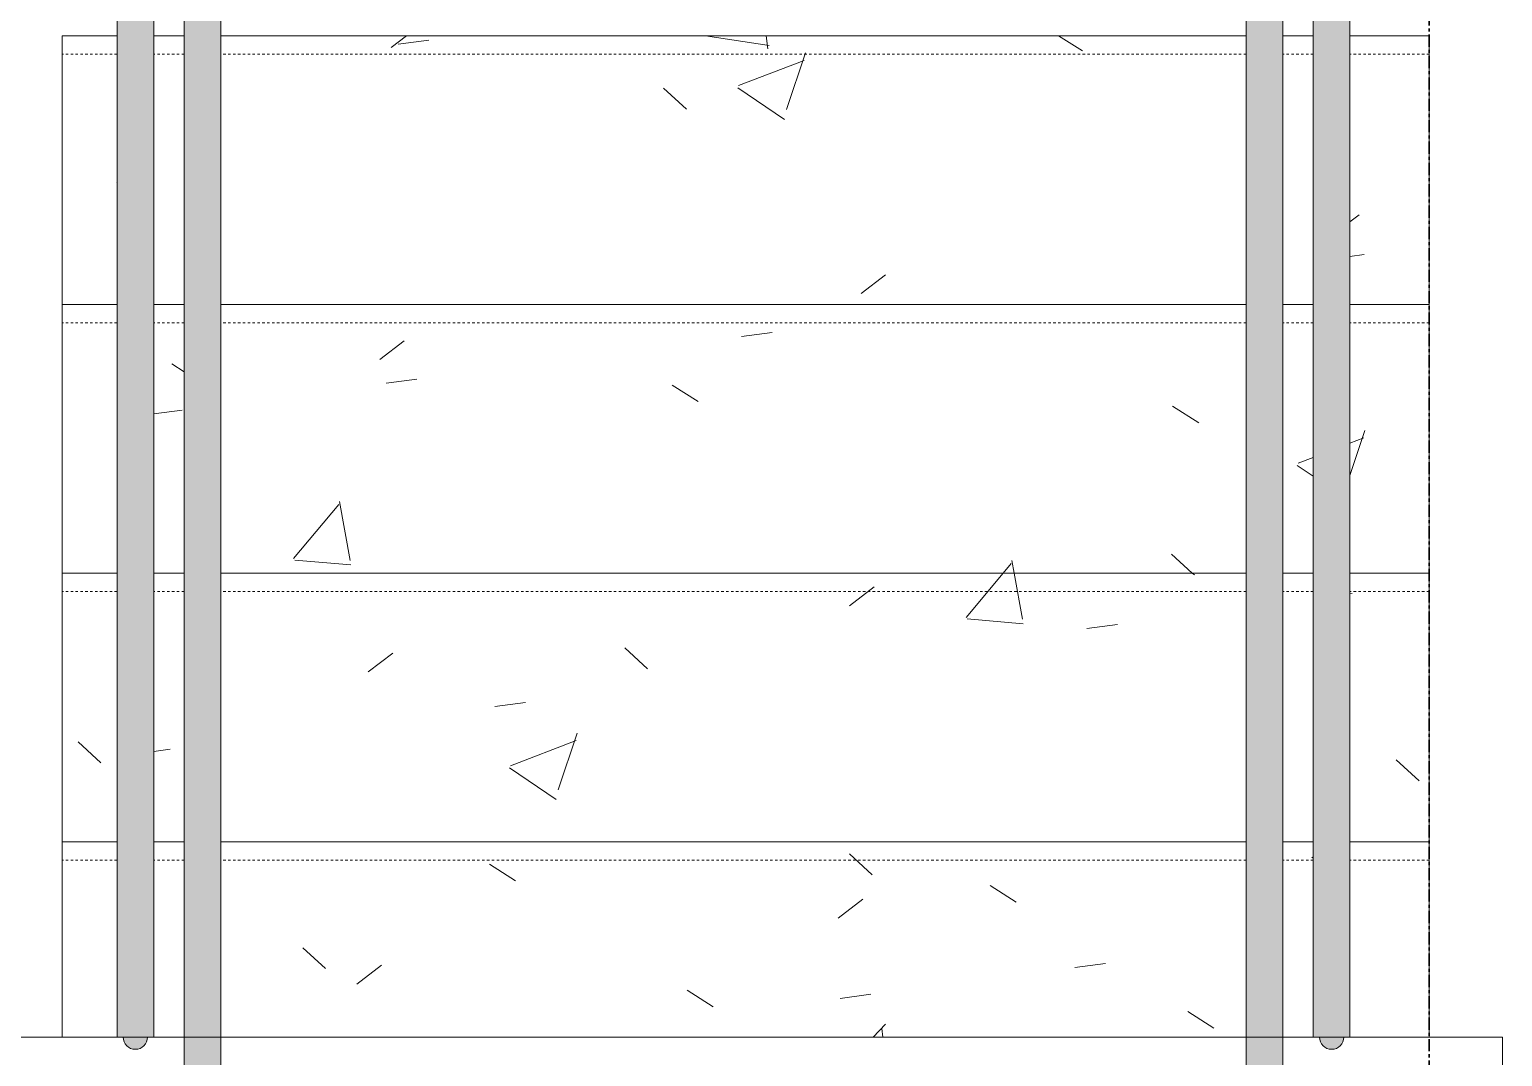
# Model space of a CAD drawing. Header units: inches. Extents: x -4226 to -935, y 9756 to 12395.
# Drawn here: x -2000.7 to -1940.3, y 12089.4 to 12131.4 of the extents above; entities that cross this region are included whole.
import ezdxf

# ---------------------------------------------------------------- set-up
doc = ezdxf.new("R2010")
doc.units = ezdxf.units.IN
doc.header["$MEASUREMENT"] = 0
doc.linetypes.add('Grid Line 1_2_', pattern=[0.875, 0.5, -0.125, 0.125, -0.125])
doc.linetypes.add('Overhead 1_16_', pattern=[0.101562, 0.0625, -0.039062])
for name, color, linetype, lineweight in [('0-1', 7, 'Continuous', 5), ('A-FLOR-HRAL', 11, 'Continuous', 9), ('S-FNDN-4', 32, 'Continuous', 9), ('S-GRID-1', 1, 'Grid Line 1_2_', 30), ('S-STRS', 31, 'Continuous', 9), ('S-STRS-1', 57, 'Continuous', 9), ('S-STRS-2', 31, 'Overhead 1_16_', 9)]:
    doc.layers.add(name, color=color, linetype=linetype, lineweight=lineweight)
pattern_1 = [(50, (0, 0), (27.5427, -2.40992), [2.88, -31.68]), (355, (0, 0), (-5.327844, 28.884266), [2.304, -25.344]), (100.451, (2.295, -0.2), (22.215316, 26.47393), [2.448, -26.924]), (46.184, (0, 7.68), (40.98187, -6.35642), [4.32, -47.52]), (96.636, (3.415, 7.15), (35.89075, 37.40619), [3.671, -40.386]), (351.184, (0, 7.68), (35.89097, 37.40622), [3.456, -38.016]), (21, (3.84, 5.76), (22.921036, -15.46073), [2.88, -31.68]), (326, (3.84, 5.76), (9.34353, 27.84574), [2.304, -25.344]), (71.451, (5.75, 4.472), (32.26477, 12.38442), [2.448, -26.924]), (37.5, (0, 0), (0.466855, 12.782707), [1.267, -23.77, 1.267, -24.461, -25.44]), (37.5, (0, 0), (0.466855, 12.782707), [-50.765, 1.267, -24.173]), (7.5, (0, 0), (10.10159, 15.14509), [1.267, -13.402, 1.267, -23.194, -9.696]), (7.5, (0, 0), (10.10159, 15.14509), [-39.13, 1.267, -8.429]), (327.5, (-8.563, 0), (20.499161, -0.86578), [1.267, -8.333, 1.267, -28.685, -39.744]), (327.5, (-8.563, 0), (20.499161, -0.86578), [-39.552, 1.267, -38.477]), (317.5, (-12.403, 0), (22.39478, 3.844288), [1.267, -11.213, 1.267, -18.624, -28.224]), (317.5, (-12.403, 0), (22.39478, 3.844288), [-32.371, 1.267, -26.957])]

# ---------------------------------------------------------------- blocks, each defined once
blk = doc.blocks.new('CTR - 1st Phase - Structure_rvt-1-FLOOR PLAN - ROOF')
at = {"layer": 'S-GRID-1'}
blk.add_line((-1943.324, 9772.61), (-1943.324, 12247.501), dxfattribs=at)
blk = doc.blocks.new('Railing - 1_-V39-FLOOR PLAN - ROOF')
at = {"layer": 'A-FLOR-HRAL'}
for points in [[(-0.111, -0.487), (0.111, -0.487), (0.312, -0.391), (0.45, -0.217), (0.5, 0), (-0.5, 0), (-0.45, -0.217), (-0.312, -0.391)], [(2, -11), (2.75, -11), (2.75, 0), (2, 0), (2, -7.277)], [(3.474, -11), (3.5, -11), (3.474, 0), (2.75, 0), (2.75, -11), (3.4, -11)], [(2.75, -15.75), (2.75, -11), (2, -11), (2.07, -15.246), (2.157, -15.448), (2.319, -15.607), (2.514, -15.707), (2.621, -15.733)], [(2.75, -15.75), (3.082, -15.667), (3.251, -15.553), (3.331, -15.465), (3.411, -15.316), (3.489, -14.74), (3.492, -11.81), (3.474, -11), (2.75, -11), (2.75, -15.724)]]:
    blk.add_hatch(color=256, dxfattribs=at).paths.add_polyline_path(points, flags=0)
for p, q in [((2, 0), (2, -11)), ((3.5, -11), (3.5, 0))]:
    blk.add_line(p, q, dxfattribs=at)
at = {"layer": 'A-FLOR-HRAL', "flags": 128}
for points in [[(2, -11), (2, -11.16), (2, -11.32), (2, -11.479), (2, -11.637), (2, -11.795), (2, -11.951), (2, -12.105), (2, -12.258), (2, -12.409), (2, -12.558), (2, -12.704), (2, -12.847), (2, -12.988), (2, -13.125), (2, -13.259), (2, -13.389), (2, -13.515), (2, -13.638), (2, -13.756), (2, -13.869), (2, -13.979), (2, -14.083), (2, -14.182), (2, -14.277), (2, -14.366), (2, -14.45), (2, -14.528), (2, -14.6), (2, -14.667), (2, -14.728), (2, -14.783), (2, -14.832), (2, -14.875), (2, -14.911), (2, -14.942), (2, -14.966), (2, -14.984), (2, -14.995), (2, -15), (2, -15)], [(2, -12.943), (2, -12.885), (2, -12.743), (2, -12.597), (2, -12.449), (2, -12.299), (2, -12.147), (2, -11.993), (2, -11.837), (2, -11.68), (2, -11.522), (2, -11.363), (2, -11.203), (2, -11.043)], [(3.5, -11), (3.5, -11.16), (3.5, -11.32), (3.5, -11.479), (3.5, -11.637), (3.5, -11.795), (3.5, -11.951), (3.5, -12.105), (3.5, -12.258), (3.5, -12.409), (3.5, -12.558), (3.5, -12.704), (3.5, -12.847), (3.5, -12.988), (3.5, -13.125), (3.5, -13.259), (3.5, -13.389), (3.5, -13.515), (3.5, -13.638), (3.5, -13.756), (3.5, -13.869), (3.5, -13.979), (3.5, -14.083), (3.5, -14.182), (3.5, -14.277), (3.5, -14.366), (3.5, -14.45), (3.5, -14.528), (3.5, -14.6), (3.5, -14.667), (3.5, -14.728), (3.5, -14.783), (3.5, -14.832), (3.5, -14.875), (3.5, -14.911), (3.5, -14.942), (3.5, -14.966), (3.5, -14.984), (3.5, -14.995), (3.5, -15), (3.5, -15)], [(3.5, -15), (3.5, -14.997), (3.5, -14.987), (3.5, -14.971), (3.5, -14.949), (3.5, -14.92), (3.5, -14.885), (3.5, -14.844), (3.5, -14.797), (3.5, -14.744), (3.5, -14.684), (3.5, -14.619), (3.5, -14.548), (3.5, -14.471), (3.5, -14.389), (3.5, -14.301), (3.5, -14.208), (3.5, -14.11), (3.5, -14.007), (3.5, -13.899), (3.5, -13.787), (3.5, -13.67), (3.5, -13.549), (3.5, -13.423), (3.5, -13.294), (3.5, -13.161), (3.5, -13.025), (3.5, -12.885), (3.5, -12.743), (3.5, -12.597), (3.5, -12.449), (3.5, -12.299), (3.5, -12.147), (3.5, -11.993), (3.5, -11.837), (3.5, -11.68), (3.5, -11.522), (3.5, -11.363), (3.5, -11.203), (3.5, -11.043), (3.5, -11)], [(2, -15), (2, -14.997), (2, -14.987), (2, -14.971), (2, -14.949), (2, -14.92), (2, -14.885), (2, -14.844), (2, -14.797), (2, -14.744), (2, -14.684), (2, -14.619), (2, -14.548), (2, -14.496)], [(2.075, -15.327), (2.062, -15.3), (2.051, -15.272), (2.041, -15.244), (2.031, -15.215), (2.023, -15.186), (2.017, -15.157), (2.011, -15.127), (2.006, -15.098), (2.003, -15.068), (2.001, -15.038), (2, -15.008), (2, -15)], [(3.5, -15), (3.499, -15.03), (3.498, -15.06), (3.495, -15.09), (3.49, -15.119), (3.485, -15.149), (3.479, -15.178), (3.471, -15.207), (3.462, -15.236), (3.452, -15.264), (3.441, -15.292), (3.429, -15.319), (3.415, -15.346)]]:
    blk.add_lwpolyline(points, dxfattribs=at)
at = {"layer": 'A-FLOR-HRAL'}
blk.add_arc((0, 0), 0.5, 180, 360, dxfattribs=at)
blk = doc.blocks.new('Railing - Railing-2901872-FLOOR PLAN - ROOF')
at = {"layer": 'A-FLOR-HRAL'}
for points in [[(-1995.574, 12090.189), (-1995.574, 12150.189), (-1997.074, 12150.189), (-1997.074, 12090.189)], [(-1993.913, 12090.189), (-1992.824, 12090.19), (-1992.824, 12150.189), (-1994.324, 12150.189), (-1994.324, 12090.189)]]:
    blk.add_hatch(color=256, dxfattribs=at).paths.add_polyline_path(points, flags=0)
for p, q in [((-1997.074, 12150.189), (-1997.074, 12090.189)), ((-1995.574, 12150.189), (-1995.574, 12090.189)), ((-1994.324, 12150.189), (-1994.324, 12090.189)), ((-1992.824, 12150.189), (-1992.824, 12090.189)), ((-1995.574, 12090.189), (-1997.074, 12090.189)), ((-1992.824, 12090.189), (-1994.324, 12090.189))]:
    blk.add_line(p, q, dxfattribs=at)
blk.add_blockref('Railing - 1_-V39-FLOOR PLAN - ROOF', (-1996.324, 12090.189))
blk = doc.blocks.new('Railing - 1_-V41-FLOOR PLAN - ROOF')
at = {"layer": 'A-FLOR-HRAL'}
for points in [[(-0.111, -0.487), (-0.312, -0.391), (-0.45, -0.217), (-0.5, 0), (0.5, 0), (0.45, -0.217), (0.312, -0.391), (0.111, -0.487)], [(2, -11), (2.026, 0), (2.75, 0), (2.75, -11), (2.026, -11)], [(3.474, -11), (2.75, -11), (2.75, 0), (3.5, 0), (3.5, -11)], [(2.75, -15.75), (2.481, -15.694), (2.251, -15.555), (2.167, -15.462), (2.087, -15.317), (2.008, -14.889), (2.004, -12.559), (2.063, -11), (2.75, -11), (2.75, -15.724)], [(2.75, -15.75), (2.75, -11), (3.5, -11), (3.421, -15.266), (3.4, -15.375), (3.174, -15.612), (3.006, -15.699), (2.884, -15.732)]]:
    blk.add_hatch(color=256, dxfattribs=at).paths.add_polyline_path(points, flags=0)
h = blk.add_hatch(color=256, dxfattribs=at)
h.paths.add_polyline_path([(3.496, -14.763), (3.488, -14.67), (3.495, -14.74)], flags=0)
h.paths.add_polyline_path([(3.5, -14.523), (3.496, -14.199), (3.5, -14.323)], flags=0)
for p, q in [((2, 0), (2, -11)), ((3.5, -11), (3.5, 0))]:
    blk.add_line(p, q, dxfattribs=at)
at = {"layer": 'A-FLOR-HRAL', "flags": 128}
for points in [[(2, -11), (2, -11.16), (2, -11.32), (2, -11.479), (2, -11.637), (2, -11.795), (2, -11.951), (2, -12.105), (2, -12.258), (2, -12.409), (2, -12.558), (2, -12.704), (2, -12.847), (2, -12.988), (2, -13.125), (2, -13.259), (2, -13.389), (2, -13.515), (2, -13.638), (2, -13.756), (2, -13.869), (2, -13.979), (2, -14.083), (2, -14.182), (2, -14.277), (2, -14.366), (2, -14.45), (2, -14.528), (2, -14.6), (2, -14.667), (2, -14.728), (2, -14.783), (2, -14.832), (2, -14.875), (2, -14.911), (2, -14.942), (2, -14.966), (2, -14.984), (2, -14.995), (2, -15), (2, -15)], [(2, -12.943), (2, -12.885), (2, -12.743), (2, -12.597), (2, -12.449), (2, -12.299), (2, -12.147), (2, -11.993), (2, -11.837), (2, -11.68), (2, -11.522), (2, -11.363), (2, -11.203), (2, -11.043)], [(3.5, -11), (3.5, -11.16), (3.5, -11.32), (3.5, -11.479), (3.5, -11.637), (3.5, -11.795), (3.5, -11.951), (3.5, -12.105), (3.5, -12.258), (3.5, -12.409), (3.5, -12.558), (3.5, -12.704), (3.5, -12.847), (3.5, -12.988), (3.5, -13.125), (3.5, -13.259), (3.5, -13.389), (3.5, -13.515), (3.5, -13.638), (3.5, -13.756), (3.5, -13.869), (3.5, -13.979), (3.5, -14.083), (3.5, -14.182), (3.5, -14.277), (3.5, -14.366), (3.5, -14.45), (3.5, -14.528), (3.5, -14.6), (3.5, -14.667), (3.5, -14.728), (3.5, -14.783), (3.5, -14.832), (3.5, -14.875), (3.5, -14.911), (3.5, -14.942), (3.5, -14.966), (3.5, -14.984), (3.5, -14.995), (3.5, -15), (3.5, -15)], [(3.5, -15), (3.5, -14.997), (3.5, -14.987), (3.5, -14.971), (3.5, -14.949), (3.5, -14.92), (3.5, -14.885), (3.5, -14.844), (3.5, -14.797), (3.5, -14.744), (3.5, -14.684), (3.5, -14.619), (3.5, -14.548), (3.5, -14.471), (3.5, -14.389), (3.5, -14.301), (3.5, -14.208), (3.5, -14.11), (3.5, -14.007), (3.5, -13.899), (3.5, -13.787), (3.5, -13.67), (3.5, -13.549), (3.5, -13.423), (3.5, -13.294), (3.5, -13.161), (3.5, -13.025), (3.5, -12.885), (3.5, -12.743), (3.5, -12.597), (3.5, -12.449), (3.5, -12.299), (3.5, -12.147), (3.5, -11.993), (3.5, -11.837), (3.5, -11.68), (3.5, -11.522), (3.5, -11.363), (3.5, -11.203), (3.5, -11.043), (3.5, -11)], [(2, -14.67), (2, -14.619), (2, -14.548), (2, -14.496)], [(2, -15), (2, -14.997), (2, -14.987), (2, -14.971), (2, -14.949), (2, -14.92), (2, -14.885), (2, -14.844), (2, -14.797), (2, -14.744), (2, -14.684)], [(2.075, -15.327), (2.062, -15.3), (2.051, -15.272), (2.041, -15.244), (2.031, -15.215), (2.023, -15.186), (2.017, -15.157), (2.011, -15.127), (2.006, -15.098), (2.003, -15.068), (2.001, -15.038), (2, -15.008), (2, -15)], [(3.5, -15), (3.499, -15.03), (3.498, -15.06), (3.495, -15.09), (3.49, -15.119), (3.485, -15.149), (3.479, -15.178), (3.471, -15.207), (3.462, -15.236), (3.452, -15.264), (3.441, -15.292), (3.429, -15.319), (3.415, -15.346)]]:
    blk.add_lwpolyline(points, dxfattribs=at)
at = {"layer": 'A-FLOR-HRAL'}
blk.add_arc((0, 0), 0.5, 180, 360, dxfattribs=at)
blk = doc.blocks.new('Railing - Railing-2901879-FLOOR PLAN - ROOF')
at = {"layer": 'A-FLOR-HRAL'}
for points in [[(-1949.324, 12090.189), (-1949.324, 12150.189), (-1950.824, 12150.189), (-1950.824, 12090.189)], [(-1946.574, 12090.189), (-1946.574, 12150.189), (-1948.074, 12150.189), (-1948.074, 12090.189)]]:
    blk.add_hatch(color=256, dxfattribs=at).paths.add_polyline_path(points, flags=0)
for p, q in [((-1950.824, 12150.189), (-1950.824, 12090.189)), ((-1949.324, 12150.189), (-1949.324, 12090.189)), ((-1948.074, 12150.189), (-1948.074, 12090.189)), ((-1946.574, 12150.189), (-1946.574, 12090.189)), ((-1949.324, 12090.189), (-1950.824, 12090.189)), ((-1946.574, 12090.189), (-1948.074, 12090.189))]:
    blk.add_line(p, q, dxfattribs=at)
at = {"extrusion": (0, 0, -1), "zscale": -1}
blk.add_blockref('Railing - 1_-V41-FLOOR PLAN - ROOF', (1947.324, 12090.189), dxfattribs=at)

msp = doc.modelspace()

# ---------------------------------------------------------------- hatches: boundary and pattern name
at = {"layer": 'S-STRS-1'}
h = msp.add_hatch(dxfattribs=at)
h.set_pattern_fill('FP_6', color=256, style=0, pattern_type=2)
h.set_pattern_definition(pattern_1)
h.paths.add_polyline_path([(-1999.324, 12120.189), (-1997.074, 12120.189), (-1997.074, 12131.189), (-1999.324, 12131.189), (-1999.324, 12122.343)], flags=0)
h.paths.add_polyline_path([(-1995.574, 12120.189), (-1994.324, 12120.189), (-1994.324, 12131.189), (-1995.574, 12131.189), (-1995.574, 12122.343)], flags=0)
h.paths.add_polyline_path([(-1943.324, 12120.189), (-1943.324, 12131.189), (-1946.574, 12131.189), (-1946.574, 12120.189), (-1945.331, 12120.189)], flags=0)
h.paths.add_polyline_path([(-1992.824, 12120.189), (-1950.824, 12120.189), (-1950.824, 12131.189), (-1992.824, 12131.189), (-1992.824, 12122.343)], flags=0)
h.paths.add_polyline_path([(-1948.074, 12120.189), (-1948.074, 12131.189), (-1949.324, 12131.189), (-1949.324, 12120.189)], flags=0)
h = msp.add_hatch(dxfattribs=at)
h.set_pattern_fill('FP_15', color=256, style=0, pattern_type=2)
h.set_pattern_definition(pattern_1)
h.paths.add_polyline_path([(-1999.324, 12109.189), (-1997.074, 12109.189), (-1997.074, 12120.189), (-1999.324, 12120.189)], flags=0)
h.paths.add_polyline_path([(-1995.574, 12109.189), (-1994.324, 12109.189), (-1994.324, 12120.189), (-1995.574, 12120.189), (-1995.574, 12109.699)], flags=0)
h.paths.add_polyline_path([(-1943.324, 12109.189), (-1943.324, 12120.189), (-1946.574, 12120.189), (-1946.574, 12109.189)], flags=0)
h.paths.add_polyline_path([(-1949.324, 12109.189), (-1948.074, 12109.189), (-1948.074, 12120.189), (-1949.324, 12120.189)], flags=0)
h.paths.add_polyline_path([(-1960.396, 12109.189), (-1950.824, 12109.189), (-1950.824, 12120.189), (-1992.824, 12120.189), (-1992.824, 12109.189)], flags=0)
h = msp.add_hatch(dxfattribs=at)
h.set_pattern_fill('FP_15', color=256, style=0, pattern_type=2)
h.set_pattern_definition(pattern_1)
h.paths.add_polyline_path([(-1977.154, 12098.189), (-1950.824, 12098.189), (-1950.824, 12109.189), (-1992.824, 12109.189), (-1992.824, 12098.189)], flags=0)
h.paths.add_polyline_path([(-1997.074, 12098.189), (-1997.074, 12109.189), (-1999.324, 12109.189), (-1999.324, 12098.189)], flags=0)
h.paths.add_polyline_path([(-1995.574, 12098.189), (-1994.324, 12098.189), (-1994.324, 12109.189), (-1995.574, 12109.189), (-1995.574, 12101.101)], flags=0)
h.paths.add_polyline_path([(-1949.324, 12098.189), (-1948.074, 12098.189), (-1948.074, 12109.189), (-1949.324, 12109.189), (-1949.324, 12101.101)], flags=0)
h.paths.add_polyline_path([(-1946.574, 12098.189), (-1943.324, 12098.189), (-1943.324, 12109.189), (-1946.574, 12109.189), (-1946.574, 12101.101)], flags=0)
h = msp.add_hatch(dxfattribs=at)
h.set_pattern_fill('FP_6', color=256, style=0, pattern_type=2)
h.set_pattern_definition(pattern_1)
h.paths.add_polyline_path([(-1948.074, 12090.189), (-1948.074, 12098.189), (-1949.324, 12098.189), (-1949.324, 12090.189)], flags=0)
h.paths.add_polyline_path([(-1950.824, 12090.189), (-1950.824, 12098.189), (-1992.824, 12098.189), (-1992.824, 12090.189), (-1952.017, 12090.189)], flags=0)
h.paths.add_polyline_path([(-1943.324, 12090.189), (-1943.324, 12098.189), (-1946.574, 12098.189), (-1946.574, 12090.189), (-1943.637, 12090.189)], flags=0)
h.paths.add_polyline_path([(-1995.574, 12090.189), (-1994.324, 12090.19), (-1994.324, 12098.189), (-1995.574, 12098.189), (-1995.574, 12090.19)], flags=0)
h.paths.add_polyline_path([(-1999.324, 12090.189), (-1997.074, 12090.19), (-1997.074, 12098.189), (-1999.324, 12098.189), (-1999.324, 12090.19)], flags=0)

# ---------------------------------------------------------------- linework, layer by layer
at = {"layer": 'S-FNDN-4'}
for p, q in [((-2061.36, 12090.189), (-1997.074, 12090.189)), ((-1995.574, 12090.189), (-1994.324, 12090.189)), ((-1992.824, 12090.189), (-1950.824, 12090.189)), ((-1949.324, 12090.189), (-1948.074, 12090.189)), ((-1946.574, 12090.189), (-1940.324, 12090.189)), ((-1940.324, 12087.189), (-1940.324, 12090.189))]:
    msp.add_line(p, q, dxfattribs=at)
at = {"layer": 'S-STRS'}
for p, q in [((-1999.324, 12131.189), (-1999.324, 12120.189)), ((-1997.074, 12131.189), (-1999.324, 12131.189)), ((-1994.324, 12131.189), (-1995.574, 12131.189)), ((-1950.824, 12131.189), (-1992.824, 12131.189)), ((-1948.074, 12131.189), (-1949.324, 12131.189)), ((-1943.324, 12131.189), (-1946.574, 12131.189)), ((-1943.324, 12131.189), (-1943.324, 12120.189)), ((-1999.324, 12120.189), (-1999.324, 12109.189)), ((-1997.074, 12120.189), (-1999.324, 12120.189)), ((-1994.324, 12120.189), (-1995.574, 12120.189)), ((-1950.824, 12120.189), (-1992.824, 12120.189)), ((-1948.074, 12120.189), (-1949.324, 12120.189)), ((-1943.324, 12120.189), (-1946.574, 12120.189)), ((-1943.324, 12120.189), (-1943.324, 12109.189)), ((-1999.324, 12109.189), (-1999.324, 12098.189)), ((-1997.074, 12109.189), (-1999.324, 12109.189)), ((-1994.324, 12109.189), (-1995.574, 12109.189)), ((-1950.824, 12109.189), (-1992.824, 12109.189)), ((-1948.074, 12109.189), (-1949.324, 12109.189)), ((-1943.324, 12109.189), (-1946.574, 12109.189)), ((-1943.324, 12109.189), (-1943.324, 12098.189)), ((-1999.324, 12098.189), (-1999.324, 12090.189)), ((-1997.074, 12098.189), (-1999.324, 12098.189)), ((-1994.324, 12098.189), (-1995.574, 12098.189)), ((-1950.824, 12098.189), (-1992.824, 12098.189)), ((-1948.074, 12098.189), (-1949.324, 12098.189)), ((-1943.324, 12098.189), (-1946.574, 12098.189)), ((-1943.324, 12098.189), (-1943.324, 12090.189))]:
    msp.add_line(p, q, dxfattribs=at)
at = {"layer": 'S-STRS-2'}
for p, q in [((-1997.074, 12130.439), (-1999.324, 12130.439)), ((-1994.324, 12130.439), (-1995.574, 12130.439)), ((-1950.824, 12130.439), (-1992.824, 12130.439)), ((-1948.074, 12130.439), (-1949.324, 12130.439)), ((-1943.324, 12130.439), (-1946.574, 12130.439)), ((-1997.074, 12119.439), (-1999.324, 12119.439)), ((-1994.324, 12119.439), (-1995.574, 12119.439)), ((-1950.824, 12119.439), (-1992.824, 12119.439)), ((-1948.074, 12119.439), (-1949.324, 12119.439)), ((-1943.324, 12119.439), (-1946.574, 12119.439)), ((-1997.074, 12108.439), (-1999.324, 12108.439)), ((-1994.324, 12108.439), (-1995.574, 12108.439)), ((-1950.824, 12108.439), (-1992.824, 12108.439)), ((-1948.074, 12108.439), (-1949.324, 12108.439)), ((-1943.324, 12108.439), (-1946.574, 12108.439)), ((-1997.074, 12097.439), (-1999.324, 12097.439)), ((-1994.324, 12097.439), (-1995.574, 12097.439)), ((-1950.824, 12097.439), (-1992.824, 12097.439)), ((-1948.074, 12097.439), (-1949.324, 12097.439)), ((-1943.324, 12097.439), (-1946.574, 12097.439))]:
    msp.add_line(p, q, dxfattribs=at)

# ---------------------------------------------------------------- block references
at = {"layer": '0-1'}
msp.add_blockref('CTR - 1st Phase - Structure_rvt-1-FLOOR PLAN - ROOF', (0, 0), dxfattribs=at)
at = {"layer": 'A-FLOR-HRAL'}
for name in ['Railing - Railing-2901872-FLOOR PLAN - ROOF', 'Railing - Railing-2901879-FLOOR PLAN - ROOF']:
    msp.add_blockref(name, (0, 0), dxfattribs=at)

doc.saveas('drawing.dxf')
